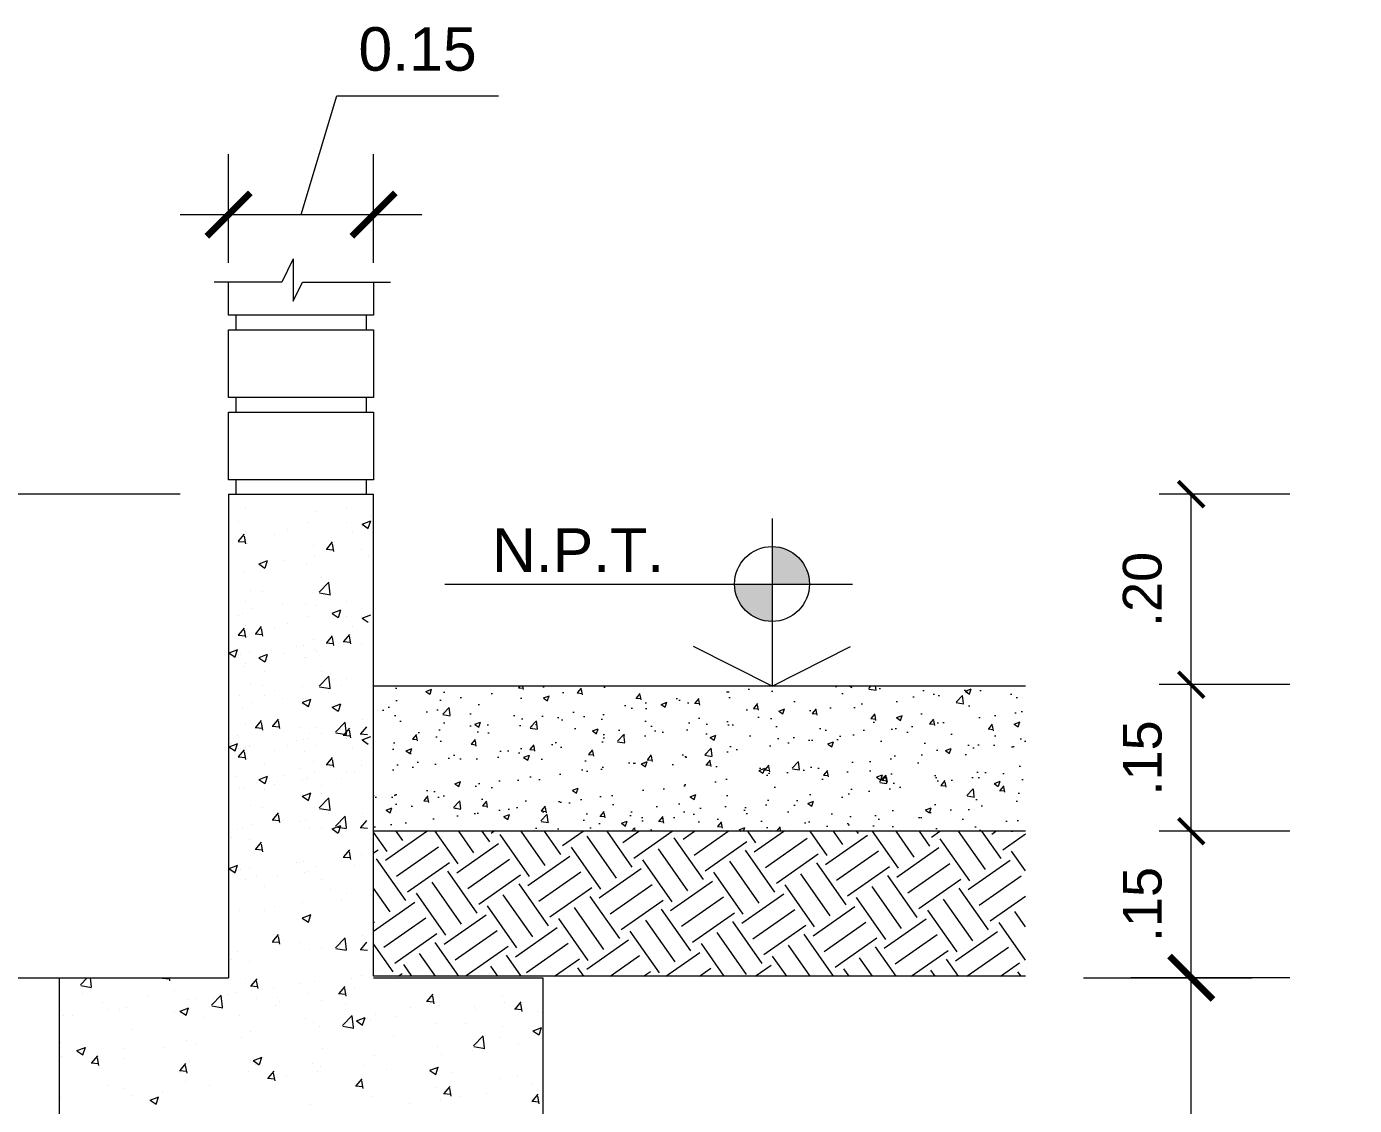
# Model space of a CAD drawing. Header units: millimetres. Extents: x 565 to 912, y 163 to 192.
# Drawn here: x 637.767 to 641.886, y 176.884 to 180.231 of the extents above; entities that cross this region are included whole.
import ezdxf

# ---------------------------------------------------------------- set-up
doc = ezdxf.new("R2010")
doc.units = ezdxf.units.MM
doc.header["$LTSCALE"] = 0.0125
for name, color, linetype, lineweight in [('COTAS', 9, 'Continuous', 9), ('cotas_v', 130, 'Continuous', 20), ('proy', 254, 'Continuous', 0), ('TEXTAFR', 7, 'Continuous', 0)]:
    doc.layers.add(name, color=color, linetype=linetype, lineweight=lineweight)
doc.styles.add('ARIAL', font='arial.ttf')
doc.styles.add('NOMBRE-2', font='arial.ttf')
doc.dimstyles.new('1-25', dxfattribs={"dimtxt": 0.12, "dimasz": 0.08, "dimexe": 0.1, "dimexo": 0.2, "dimgap": 0.09, "dimtad": 1, "dimlfac": 0.333333, "dimzin": 4, "dimdsep": 46, "dimtxsty": 'ARIAL', "dimblk": 'ARCHTICK', "dimcen": 0.07, "dimclrd": 1, "dimclre": 1, "dimclrt": 256, "dimadec": 0, "dimazin": 0, "dimtfac": 1, "dimtix": 1, "dimtmove": 0, "dimatfit": 3, "dimldrblk": 'ARCHTICK', "dimfxl": 0, "dimtolj": 1, "dimtzin": 0, "dimlwd": 0, "dimlwe": 5, "dimarcsym": 0})

# ---------------------------------------------------------------- blocks, each defined once
blk = doc.blocks.new('_ARCHTICK')
at = {"color": 0, "linetype": 'ByBlock', "const_width": 0.15}
blk.add_lwpolyline([(-0.5, -0.5), (0.5, 0.5)], dxfattribs=at)
blk = doc.blocks.new('*D426')
at = {"layer": 'cotas_v', "color": 1, "lineweight": 5, "transparency": 16777216}
for p, q in [((641.6864, 177.7348), (641.2801, 177.7348)), ((641.6864, 177.2801), (641.2801, 177.2801))]:
    blk.add_line(p, q, dxfattribs=at)
at = {"layer": 'cotas_v', "color": 1, "lineweight": 0, "transparency": 16777216}
blk.add_line((641.3801, 177.2801), (641.3801, 177.7348), dxfattribs=at)
at = {"layer": 'Defpoints', "color": 0, "transparency": 16777216}
for p in [(641.3801, 177.7348), (641.8864, 177.7348), (641.8864, 177.2801)]:
    blk.add_point(p, dxfattribs=at)
at = {"layer": 'cotas_v', "color": 1, "lineweight": 0, "transparency": 16777216, "xscale": 0.08, "yscale": 0.08, "zscale": 0.08}
for p, rotation in [((641.3801, 177.7348), 90), ((641.3801, 177.2801), 270)]:
    blk.add_blockref('_ARCHTICK', p, dxfattribs=dict(at, rotation=rotation))
at = {"layer": 'cotas_v', "transparency": 16777216, "insert": (641.2288, 177.5074), "char_height": 0.12, "attachment_point": 5, "rotation": 90, "style": 'ARIAL'}
blk.add_mtext('\\A1;.15', dxfattribs=at)
blk = doc.blocks.new('*D427')
at = {"layer": 'cotas_v', "color": 1, "lineweight": 5, "transparency": 16777216}
for p, q in [((641.6864, 178.1895), (641.2801, 178.1895)), ((641.6864, 177.7348), (641.2801, 177.7348))]:
    blk.add_line(p, q, dxfattribs=at)
at = {"layer": 'cotas_v', "color": 1, "lineweight": 0, "transparency": 16777216}
blk.add_line((641.3801, 177.7348), (641.3801, 178.1895), dxfattribs=at)
at = {"layer": 'Defpoints', "color": 0, "transparency": 16777216}
for p in [(641.3801, 178.1895), (641.8864, 178.1895), (641.8864, 177.7348)]:
    blk.add_point(p, dxfattribs=at)
at = {"layer": 'cotas_v', "color": 1, "lineweight": 0, "transparency": 16777216, "xscale": 0.08, "yscale": 0.08, "zscale": 0.08}
for p, rotation in [((641.3801, 178.1895), 90), ((641.3801, 177.7348), 270)]:
    blk.add_blockref('_ARCHTICK', p, dxfattribs=dict(at, rotation=rotation))
at = {"layer": 'cotas_v', "transparency": 16777216, "insert": (641.2288, 177.9621), "char_height": 0.12, "attachment_point": 5, "rotation": 90, "style": 'ARIAL'}
blk.add_mtext('\\A1;.15', dxfattribs=at)
blk = doc.blocks.new('*D428')
at = {"layer": 'cotas_v', "color": 1, "lineweight": 5, "transparency": 16777216}
for p, q in [((641.6864, 178.7803), (641.2801, 178.7803)), ((641.6864, 178.1895), (641.2801, 178.1895))]:
    blk.add_line(p, q, dxfattribs=at)
at = {"layer": 'cotas_v', "color": 1, "lineweight": 0, "transparency": 16777216}
blk.add_line((641.3801, 178.1895), (641.3801, 178.7803), dxfattribs=at)
at = {"layer": 'Defpoints', "color": 0, "transparency": 16777216}
for p in [(641.3801, 178.7803), (641.8864, 178.7803), (641.8864, 178.1895)]:
    blk.add_point(p, dxfattribs=at)
at = {"layer": 'cotas_v', "color": 1, "lineweight": 0, "transparency": 16777216, "xscale": 0.08, "yscale": 0.08, "zscale": 0.08}
for p, rotation in [((641.3801, 178.7803), 90), ((641.3801, 178.1895), 270)]:
    blk.add_blockref('_ARCHTICK', p, dxfattribs=dict(at, rotation=rotation))
at = {"layer": 'cotas_v', "transparency": 16777216, "insert": (641.2288, 178.4849), "char_height": 0.12, "attachment_point": 5, "rotation": 90, "style": 'ARIAL'}
blk.add_mtext('\\A1;.20', dxfattribs=at)

msp = doc.modelspace()

# ---------------------------------------------------------------- hatches: boundary and pattern name
at = {"layer": 'proy'}
h = msp.add_hatch(dxfattribs=at)
h.set_pattern_fill('AR-CONC', color=256, scale=0.001, style=0)
h.set_pattern_definition([(50, (4.83408, 0.97653), (0.18218467, -0.015939086), [0.01905, -0.20955]), (355, (4.83408, 0.97653), (-0.035242826, 0.191056643), [0.01524, -0.16764]), (100.451, (4.84926, 0.9752), (0.1469425, 0.17511669), [0.01619, -0.17809]), (46.1842, (4.83408, 1.02733), (0.27107904, -0.04204233), [0.028575, -0.314325]), (96.6356, (4.85667, 1.02382), (0.23740423, 0.24742556), [0.024285, -0.267135]), (351.184, (4.83408, 1.02733), (0.2374046, 0.24742512), [0.02286, -0.25146]), (21, (4.85948, 1.01463), (0.15161488, -0.10226552), [0.01905, -0.20955]), (326, (4.85948, 1.01463), (0.06180203, 0.184187966), [0.01524, -0.16764]), (71.4514, (4.87212, 1.0061), (0.21341649, 0.08192286), [0.01619, -0.17809]), (37.5, (4.83408, 0.976525), (0.003088603, 0.084555039), [0, -0.165608, 0, -0.17018, 0, -0.168275]), (7.5, (4.83408, 0.976525), (0.066819663, 0.100180575), [0, -0.097028, 0, -0.161798, 0, -0.064135]), (327.5, (4.77744, 0.976525), (0.135590595, -0.005728744), [0, -0.0635, 0, -0.19812, 0, -0.26289]), (317.5, (4.75204, 0.97653), (0.148129181, 0.02542649), [0, -0.08255, 0, -0.131572, 0, -0.18669])])
h.paths.add_polyline_path([(640.86548, 178.18479), (638.84332, 178.18479), (638.84332, 177.73479), (640.86548, 177.73479)])
h = msp.add_hatch(dxfattribs=at)
h.set_pattern_fill('EARTH', color=256, scale=0.025, angle=35, style=0)
h.set_pattern_definition([(35, (4.83408, 0.97653), (0.038985128, 0.221095646), [0.15875, -0.15875]), (35, (4.79994, 1.02529), (0.038985128, 0.221095646), [0.15875, -0.15875]), (35, (4.76579, 1.07406), (0.038985128, 0.221095646), [0.15875, -0.15875]), (125, (4.77066, 1.1017), (-0.221095646, 0.038985128), [0.15875, -0.15875]), (125, (4.81943, 1.13584), (-0.221095646, 0.038985128), [0.15875, -0.15875]), (125, (4.8682, 1.16998), (-0.221095646, 0.038985128), [0.15875, -0.15875])])
h.paths.add_polyline_path([(640.86548, 177.73479), (638.84332, 177.73479), (638.84332, 177.28479), (640.86548, 177.28479)])
at = {"layer": 'TEXTAFR'}
h = msp.add_hatch(color=8, dxfattribs=at)
h.paths.add_polyline_path([(640.07941, 178.50171), (639.96304, 178.50171, 0.4142136), (640.07941, 178.38533)])
h.paths.add_polyline_path([(640.07941, 178.61808), (640.07941, 178.50171), (640.19578, 178.50171, 0.4142136)])

# ---------------------------------------------------------------- linework, layer by layer
at = {"layer": 'cotas_v', "color": 1, "lineweight": 0}
for p, q in [((638.61832, 179.6477), (638.72899, 180.01663)), ((638.72899, 180.01663), (639.23068, 180.01663)), ((638.39332, 179.49851), (638.39332, 179.8352)), ((638.84332, 179.49851), (638.84332, 179.8352)), ((638.24332, 179.6477), (638.99332, 179.6477)), ((638.24332, 178.78028), (637.40716, 178.78028)), ((641.38009, 174.8801), (641.38009, 177.4301)), ((637.95499, 177.27861), (637.40716, 177.27861)), ((641.04633, 177.2801), (641.56759, 177.2801)), ((641.50375, 177.2801), (641.19259, 177.2801))]:
    msp.add_line(p, q, dxfattribs=at)
at = {"layer": 'cotas_v'}
for p, q in [((638.39332, 178.78028), (638.39332, 178.4801)), ((638.39332, 178.78028), (638.84332, 178.78028)), ((638.84332, 177.28479), (638.84332, 178.78033)), ((638.84332, 178.4801), (638.84332, 178.78033)), ((638.39332, 178.4801), (638.39332, 177.2801)), ((637.86832, 177.2801), (638.39332, 177.2801)), ((637.86832, 177.2801), (637.86832, 175.1801)), ((638.84332, 177.2801), (639.36832, 177.2801)), ((639.36832, 177.2801), (639.36832, 175.1801))]:
    msp.add_line(p, q, dxfattribs=at)
at = {"layer": 'proy'}
for p, q in [((638.5943, 179.51006), (638.55844, 179.43851)), ((638.5943, 179.51006), (638.5943, 179.37864)), ((638.55844, 179.43851), (638.34857, 179.43851)), ((638.39332, 179.33528), (638.39332, 179.43851)), ((638.5943, 179.37864), (638.6224, 179.43851)), ((638.6224, 179.43851), (638.89615, 179.43851)), ((638.84332, 179.43851), (638.84332, 179.33528)), ((638.84332, 179.33528), (638.39332, 179.33528)), ((638.41614, 179.33528), (638.41614, 179.29028)), ((638.82049, 179.33528), (638.82049, 179.29028)), ((638.39332, 179.29028), (638.84332, 179.29028)), ((638.39332, 179.08028), (638.39332, 179.29028)), ((638.39332, 179.29028), (638.84332, 179.29028)), ((638.84332, 179.29028), (638.84332, 179.08028)), ((638.84332, 179.08028), (638.39332, 179.08028)), ((638.41614, 179.08028), (638.41614, 179.03528)), ((638.82049, 179.08028), (638.82049, 179.03528)), ((638.39332, 179.03528), (638.84332, 179.03528)), ((638.39332, 178.82528), (638.39332, 179.03528)), ((638.84332, 179.03528), (638.84332, 178.82528)), ((638.84332, 178.82528), (638.39332, 178.82528)), ((638.41614, 178.82528), (638.41614, 178.78028)), ((638.82049, 178.82528), (638.82049, 178.78028)), ((638.44605, 178.73762), (638.44605, 178.73762)), ((638.66501, 178.72617), (638.66501, 178.72617)), ((638.76038, 178.73873), (638.76038, 178.73873)), ((638.83246, 178.71565), (638.83246, 178.71565)), ((638.42438, 178.69449), (638.42438, 178.69449)), ((638.64001, 178.69125), (638.64001, 178.69125)), ((638.75954, 178.69211), (638.75954, 178.69211)), ((638.80753, 178.68686), (638.82649, 178.67407)), ((638.80797, 178.68728), (638.83465, 178.69752)), ((638.82671, 178.67445), (638.83444, 178.69747)), ((638.42283, 178.63403), (638.4456, 178.63203)), ((638.4247, 178.63418), (638.44307, 178.65607)), ((638.44707, 178.62632), (638.44267, 178.6502)), ((638.44439, 178.66443), (638.44439, 178.66443)), ((638.53734, 178.65397), (638.53734, 178.65397)), ((638.57527, 178.67095), (638.57527, 178.67095)), ((638.77866, 178.66236), (638.77866, 178.66236)), ((638.45222, 178.62837), (638.45222, 178.62837)), ((638.65561, 178.61978), (638.65561, 178.61978)), ((638.69611, 178.61012), (638.71888, 178.60813)), ((638.69798, 178.61027), (638.71635, 178.63216)), ((638.72035, 178.60241), (638.71594, 178.62629)), ((638.80445, 178.60745), (638.80445, 178.60745)), ((638.48741, 178.56397), (638.50636, 178.55119)), ((638.48785, 178.5644), (638.51452, 178.57464)), ((638.50659, 178.55156), (638.51431, 178.57459)), ((638.56478, 178.5759), (638.56478, 178.5759)), ((638.63538, 178.56442), (638.63538, 178.56442)), ((638.66016, 178.58845), (638.66016, 178.58845)), ((638.82782, 178.58881), (638.82782, 178.58881)), ((638.43976, 178.5376), (638.43976, 178.5376)), ((638.68285, 178.52063), (638.68285, 178.52063)), ((638.46066, 178.48249), (638.46066, 178.48249)), ((638.49947, 178.47729), (638.49947, 178.47729)), ((638.6746, 178.47619), (638.70427, 178.50712)), ((638.67534, 178.4739), (638.70923, 178.46864)), ((638.70286, 178.46869), (638.70286, 178.46869)), ((638.70871, 178.47025), (638.7045, 178.50643)), ((638.44605, 178.44658), (638.44605, 178.44658)), ((638.55993, 178.43818), (638.55993, 178.43818)), ((638.63074, 178.43759), (638.63074, 178.43759)), ((638.66501, 178.43512), (638.66501, 178.43512)), ((638.70422, 178.45718), (638.70422, 178.45718)), ((638.76038, 178.44768), (638.76038, 178.44768)), ((638.42438, 178.40345), (638.42438, 178.40345)), ((638.43513, 178.41076), (638.43513, 178.41076)), ((638.46455, 178.42563), (638.46455, 178.42563)), ((638.64001, 178.40021), (638.64001, 178.40021)), ((638.71483, 178.41058), (638.73378, 178.39779)), ((638.71527, 178.411), (638.74194, 178.42124)), ((638.73401, 178.39817), (638.74174, 178.42119)), ((638.75954, 178.40106), (638.75954, 178.40106)), ((638.80753, 178.39581), (638.82649, 178.38303)), ((638.80797, 178.39624), (638.83465, 178.40648)), ((638.4247, 178.34313), (638.44307, 178.36502)), ((638.44707, 178.33528), (638.44267, 178.35916)), ((638.44439, 178.37338), (638.44439, 178.37338)), ((638.47569, 178.34744), (638.49847, 178.34545)), ((638.47757, 178.34759), (638.49593, 178.36948)), ((638.49994, 178.33974), (638.49553, 178.36362)), ((638.53734, 178.36292), (638.53734, 178.36292)), ((638.57527, 178.37991), (638.57527, 178.37991)), ((638.75084, 178.32368), (638.76921, 178.34557)), ((638.77866, 178.37132), (638.77866, 178.37132)), ((638.42283, 178.34298), (638.4456, 178.34099)), ((638.45222, 178.33732), (638.45222, 178.33732)), ((638.60399, 178.30691), (638.60399, 178.30691)), ((638.62611, 178.31076), (638.62611, 178.31076)), ((638.65561, 178.32873), (638.65561, 178.32873)), ((638.69611, 178.31907), (638.71888, 178.31708)), ((638.69798, 178.31922), (638.71635, 178.34111)), ((638.72035, 178.31137), (638.71594, 178.33525)), ((638.74897, 178.32353), (638.77174, 178.32154)), ((638.77321, 178.31583), (638.76881, 178.33971)), ((638.80445, 178.31641), (638.80445, 178.31641)), ((638.39471, 178.28769), (638.41366, 178.27491)), ((638.39514, 178.28812), (638.42182, 178.29836)), ((638.41389, 178.27528), (638.42161, 178.29831)), ((638.42528, 178.2826), (638.42528, 178.2826)), ((638.43049, 178.28393), (638.43049, 178.28393)), ((638.4597, 178.28791), (638.4597, 178.28791)), ((638.48741, 178.27293), (638.50636, 178.26015)), ((638.48785, 178.27335), (638.51452, 178.28359)), ((638.50659, 178.26052), (638.51431, 178.28354)), ((638.56478, 178.28485), (638.56478, 178.28485)), ((638.62867, 178.274), (638.62867, 178.274)), ((638.63538, 178.27338), (638.63538, 178.27338)), ((638.66016, 178.29741), (638.66016, 178.29741)), ((638.66712, 178.29331), (638.66712, 178.29331)), ((638.43976, 178.24655), (638.43976, 178.24655)), ((638.44493, 178.25517), (638.44493, 178.25517)), ((638.50561, 178.23142), (638.50561, 178.23142)), ((638.68285, 178.22959), (638.68285, 178.22959)), ((638.709, 178.22283), (638.709, 178.22283)), ((638.46066, 178.19145), (638.46066, 178.19145)), ((638.49947, 178.18624), (638.49947, 178.18624)), ((638.62148, 178.18392), (638.62148, 178.18392)), ((638.6746, 178.18515), (638.70427, 178.21607)), ((638.67534, 178.18285), (638.70923, 178.17759)), ((638.70871, 178.1792), (638.7045, 178.21538)), ((638.74438, 178.18832), (638.74438, 178.18832)), ((638.75841, 178.20965), (638.75841, 178.20965)), ((640.86548, 178.18479), (638.84332, 178.18479)), ((638.42586, 178.1571), (638.42586, 178.1571)), ((638.50376, 178.15664), (638.50376, 178.15664)), ((638.53622, 178.17151), (638.53622, 178.17151)), ((638.55993, 178.14714), (638.55993, 178.14714)), ((638.62257, 178.13472), (638.64924, 178.14496)), ((638.63074, 178.14654), (638.63074, 178.14654)), ((638.64131, 178.12188), (638.64903, 178.14491)), ((638.70286, 178.17765), (638.70286, 178.17765)), ((638.70422, 178.16614), (638.70422, 178.16614)), ((638.43513, 178.11972), (638.43513, 178.11972)), ((638.46455, 178.13458), (638.46455, 178.13458)), ((638.62213, 178.13429), (638.64108, 178.12151)), ((638.71483, 178.11953), (638.73378, 178.10675)), ((638.71527, 178.11995), (638.74194, 178.1302)), ((638.73401, 178.10712), (638.74174, 178.13014)), ((638.44605, 178.06892), (638.44605, 178.06892)), ((638.47569, 178.0564), (638.49847, 178.0544)), ((638.47757, 178.05655), (638.49593, 178.07844)), ((638.49994, 178.04869), (638.49553, 178.07257)), ((638.52856, 178.06086), (638.55133, 178.05887)), ((638.53043, 178.06101), (638.5488, 178.0829)), ((638.5528, 178.05315), (638.54839, 178.07703)), ((638.55287, 178.08034), (638.55287, 178.08034)), ((638.61685, 178.05709), (638.61685, 178.05709)), ((638.66501, 178.05746), (638.66501, 178.05746)), ((638.72511, 178.04199), (638.75479, 178.07292)), ((638.75922, 178.03604), (638.75501, 178.07223)), ((638.75625, 178.07174), (638.75625, 178.07174)), ((638.76038, 178.07002), (638.76038, 178.07002)), ((638.80371, 178.0371), (638.82208, 178.05899)), ((638.80929, 178.08148), (638.80929, 178.08148)), ((638.42123, 178.03027), (638.42123, 178.03027)), ((638.42438, 178.02578), (638.42438, 178.02578)), ((638.60399, 178.01587), (638.60399, 178.01587)), ((638.62611, 178.01971), (638.62611, 178.01971)), ((638.64001, 178.02255), (638.64001, 178.02255)), ((638.64415, 178.03805), (638.64415, 178.03805)), ((638.68173, 178.03818), (638.68173, 178.03818)), ((638.72585, 178.03969), (638.75974, 178.03444)), ((638.73953, 178.0506), (638.73953, 178.0506)), ((638.74897, 178.03249), (638.77174, 178.0305)), ((638.75084, 178.03264), (638.76921, 178.05453)), ((638.75954, 178.0234), (638.75954, 178.0234)), ((638.77321, 178.02478), (638.76881, 178.04866)), ((638.80183, 178.03695), (638.82461, 178.03496)), ((638.80753, 178.01815), (638.82649, 178.00537)), ((638.80797, 178.01858), (638.83465, 178.02882)), ((638.39471, 177.99665), (638.41366, 177.98386)), ((638.39514, 177.99707), (638.42182, 178.00731)), ((638.40353, 178.00637), (638.40353, 178.00637)), ((638.41389, 177.98424), (638.42161, 178.00726)), ((638.4247, 177.96547), (638.44307, 177.98736)), ((638.42528, 177.99155), (638.42528, 177.99155)), ((638.43049, 177.99289), (638.43049, 177.99289)), ((638.44707, 177.95761), (638.44267, 177.9815)), ((638.44439, 177.99572), (638.44439, 177.99572)), ((638.45953, 178.00004), (638.45953, 178.00004)), ((638.4597, 177.99687), (638.4597, 177.99687)), ((638.53734, 177.98526), (638.53734, 177.98526)), ((638.57527, 178.00225), (638.57527, 178.00225)), ((638.62867, 177.98296), (638.62867, 177.98296)), ((638.66712, 178.00226), (638.66712, 178.00226)), ((638.77866, 177.99365), (638.77866, 177.99365)), ((638.42283, 177.96532), (638.4456, 177.96333)), ((638.44493, 177.96412), (638.44493, 177.96412)), ((638.45222, 177.95966), (638.45222, 177.95966)), ((638.50561, 177.94037), (638.50561, 177.94037)), ((638.65561, 177.95107), (638.65561, 177.95107)), ((638.69611, 177.94141), (638.71888, 177.93942)), ((638.69798, 177.94156), (638.71635, 177.96345)), ((638.72035, 177.9337), (638.71594, 177.95759)), ((638.80445, 177.93875), (638.80445, 177.93875)), ((638.80466, 177.95465), (638.80466, 177.95465)), ((638.41659, 177.90343), (638.41659, 177.90343)), ((638.48741, 177.89527), (638.50636, 177.88248)), ((638.48785, 177.89569), (638.51452, 177.90593)), ((638.50659, 177.88286), (638.51431, 177.90588)), ((638.56478, 177.90719), (638.56478, 177.90719)), ((638.61221, 177.93026), (638.61221, 177.93026)), ((638.62148, 177.89288), (638.62148, 177.89288)), ((638.63538, 177.89572), (638.63538, 177.89572)), ((638.6393, 177.90033), (638.6393, 177.90033)), ((638.66016, 177.91975), (638.66016, 177.91975)), ((638.709, 177.93178), (638.709, 177.93178)), ((638.74438, 177.89727), (638.74438, 177.89727)), ((638.75841, 177.91861), (638.75841, 177.91861)), ((638.7836, 177.91933), (638.7836, 177.91933)), ((638.42586, 177.86605), (638.42586, 177.86605)), ((638.43976, 177.86889), (638.43976, 177.86889)), ((638.47867, 177.88565), (638.47867, 177.88565)), ((638.50376, 177.86559), (638.50376, 177.86559)), ((638.53622, 177.88047), (638.53622, 177.88047)), ((638.54393, 177.88778), (638.54393, 177.88778)), ((638.62257, 177.84367), (638.64924, 177.85391)), ((638.64131, 177.83084), (638.64903, 177.85386)), ((638.68206, 177.87705), (638.68206, 177.87705)), ((638.68285, 177.85193), (638.68285, 177.85193)), ((638.46066, 177.81379), (638.46066, 177.81379)), ((638.49947, 177.80858), (638.49947, 177.80858)), ((638.62213, 177.84325), (638.64108, 177.83047)), ((638.6746, 177.80748), (638.70427, 177.83841)), ((638.70871, 177.80154), (638.7045, 177.83772)), ((638.52856, 177.76981), (638.55133, 177.76782)), ((638.53043, 177.76996), (638.5488, 177.79185)), ((638.5528, 177.76211), (638.54839, 177.78599)), ((638.55287, 177.78929), (638.55287, 177.78929)), ((638.55993, 177.76948), (638.55993, 177.76948)), ((638.63074, 177.76888), (638.63074, 177.76888)), ((638.67534, 177.80519), (638.70923, 177.79993)), ((638.70286, 177.79999), (638.70286, 177.79999)), ((638.70422, 177.78847), (638.70422, 177.78847)), ((638.72511, 177.75094), (638.75479, 177.78187)), ((638.75922, 177.745), (638.75501, 177.78118)), ((638.75625, 177.7807), (638.75625, 177.7807)), ((638.80371, 177.74605), (638.82208, 177.76794)), ((638.80929, 177.79044), (638.80929, 177.79044)), ((638.42123, 177.73922), (638.42123, 177.73922)), ((638.43513, 177.74206), (638.43513, 177.74206)), ((638.46455, 177.75692), (638.46455, 177.75692)), ((638.61685, 177.76605), (638.61685, 177.76605)), ((638.64415, 177.747), (638.64415, 177.747)), ((638.68173, 177.74713), (638.68173, 177.74713)), ((638.71483, 177.74187), (638.73378, 177.72909)), ((638.71527, 177.74229), (638.74194, 177.75253)), ((638.72585, 177.74865), (638.75974, 177.74339)), ((638.73401, 177.72946), (638.74174, 177.75248)), ((638.73953, 177.75956), (638.73953, 177.75956)), ((638.80183, 177.7459), (638.82461, 177.74391)), ((640.86548, 177.73479), (638.84332, 177.73479)), ((638.40353, 177.71532), (638.40353, 177.71532)), ((638.45953, 177.70899), (638.45953, 177.70899)), ((638.47757, 177.67889), (638.49593, 177.70078)), ((638.49994, 177.67103), (638.49553, 177.69491)), ((638.47569, 177.67874), (638.49847, 177.67674)), ((638.74897, 177.65483), (638.77174, 177.65283)), ((638.75084, 177.65498), (638.76921, 177.67687)), ((638.77321, 177.64712), (638.76881, 177.671)), ((638.80466, 177.66361), (638.80466, 177.66361)), ((638.39471, 177.61899), (638.41366, 177.6062)), ((638.39514, 177.61941), (638.42182, 177.62965)), ((638.41389, 177.60658), (638.42161, 177.6296)), ((638.41659, 177.61239), (638.41659, 177.61239)), ((638.42528, 177.61389), (638.42528, 177.61389)), ((638.43049, 177.61522), (638.43049, 177.61522)), ((638.4597, 177.61921), (638.4597, 177.61921)), ((638.60399, 177.6382), (638.60399, 177.6382)), ((638.61221, 177.63921), (638.61221, 177.63921)), ((638.62611, 177.64205), (638.62611, 177.64205)), ((638.62867, 177.6053), (638.62867, 177.6053)), ((638.6393, 177.60929), (638.6393, 177.60929)), ((638.66712, 177.6246), (638.66712, 177.6246)), ((638.7836, 177.62828), (638.7836, 177.62828)), ((638.44493, 177.58646), (638.44493, 177.58646)), ((638.47867, 177.5946), (638.47867, 177.5946)), ((638.50561, 177.56271), (638.50561, 177.56271)), ((638.54393, 177.59673), (638.54393, 177.59673)), ((638.68206, 177.58601), (638.68206, 177.58601)), ((638.709, 177.55412), (638.709, 177.55412)), ((638.75841, 177.54094), (638.75841, 177.54094)), ((638.42586, 177.48839), (638.42586, 177.48839)), ((638.50376, 177.48793), (638.50376, 177.48793)), ((638.53622, 177.5028), (638.53622, 177.5028)), ((638.62148, 177.51522), (638.62148, 177.51522)), ((638.74438, 177.51961), (638.74438, 177.51961)), ((638.62213, 177.46559), (638.64108, 177.4528)), ((638.62257, 177.46601), (638.64924, 177.47625)), ((638.64131, 177.45318), (638.64903, 177.4762)), ((638.53043, 177.3923), (638.5488, 177.41419)), ((638.5528, 177.38444), (638.54839, 177.40833)), ((638.55287, 177.41163), (638.55287, 177.41163)), ((638.72511, 177.37328), (638.75479, 177.40421)), ((638.75922, 177.36734), (638.75501, 177.40352)), ((638.75625, 177.40304), (638.75625, 177.40304)), ((638.80929, 177.41278), (638.80929, 177.41278)), ((638.42123, 177.36156), (638.42123, 177.36156)), ((638.52856, 177.39215), (638.55133, 177.39016)), ((638.61685, 177.38838), (638.61685, 177.38838)), ((638.64415, 177.36934), (638.64415, 177.36934)), ((638.68173, 177.36947), (638.68173, 177.36947)), ((638.72585, 177.37099), (638.75974, 177.36573)), ((638.73953, 177.3819), (638.73953, 177.3819)), ((638.80183, 177.36824), (638.82461, 177.36625)), ((638.80371, 177.36839), (638.82208, 177.39028)), ((638.40353, 177.33766), (638.40353, 177.33766)), ((638.45953, 177.33133), (638.45953, 177.33133)), ((637.93396, 177.25797), (637.95519, 177.2801)), ((637.96806, 177.25216), (637.96482, 177.2801)), ((638.18787, 177.27917), (638.21064, 177.27718)), ((638.19005, 177.27925), (638.19076, 177.2801)), ((638.21159, 177.27111), (638.20993, 177.2801)), ((638.4474, 177.27879), (638.4474, 177.27879)), ((638.46333, 177.25534), (638.4817, 177.27723)), ((638.77486, 177.27813), (638.77486, 177.27813)), ((638.80466, 177.28594), (638.80466, 177.28594)), ((640.86548, 177.28479), (638.84332, 177.28479)), ((637.93463, 177.25572), (637.96851, 177.25047)), ((637.94116, 177.23195), (637.94116, 177.23195)), ((638.22521, 177.24065), (638.22521, 177.24065)), ((638.41659, 177.23473), (638.41659, 177.23473)), ((638.46115, 177.25526), (638.48392, 177.25327)), ((638.46591, 177.24186), (638.46591, 177.24186)), ((638.48486, 177.2472), (638.48046, 177.27108)), ((638.53424, 177.24645), (638.53424, 177.24645)), ((638.61221, 177.26155), (638.61221, 177.26155)), ((638.66153, 177.26869), (638.66153, 177.26869)), ((638.7366, 177.23143), (638.75497, 177.25332)), ((638.75814, 177.22328), (638.75373, 177.24717)), ((638.76089, 177.23328), (638.76089, 177.23328)), ((638.7836, 177.25062), (638.7836, 177.25062)), ((638.00302, 177.20251), (638.00302, 177.20251)), ((638.14455, 177.22335), (638.14455, 177.22335)), ((638.26803, 177.21329), (638.26803, 177.21329)), ((638.29456, 177.2149), (638.29456, 177.2149)), ((638.34058, 177.19491), (638.37026, 177.22584)), ((638.34124, 177.19266), (638.37513, 177.1874)), ((638.34793, 177.21476), (638.34793, 177.21476)), ((638.37468, 177.1891), (638.37047, 177.22528)), ((638.38994, 177.22746), (638.38994, 177.22746)), ((638.47867, 177.21694), (638.47867, 177.21694)), ((638.5387, 177.19514), (638.5387, 177.19514)), ((638.54393, 177.21907), (638.54393, 177.21907)), ((638.55132, 177.20617), (638.55132, 177.20617)), ((638.6393, 177.23163), (638.6393, 177.23163)), ((638.68206, 177.20835), (638.68206, 177.20835)), ((638.73442, 177.23135), (638.75719, 177.22936)), ((638.7547, 177.19758), (638.7547, 177.19758)), ((639.0077, 177.20745), (639.03047, 177.20545)), ((639.00988, 177.20752), (639.02825, 177.22941)), ((639.03141, 177.19937), (639.02701, 177.22326)), ((639.04723, 177.19481), (639.04723, 177.19481)), ((639.15493, 177.19109), (639.15493, 177.19109)), ((639.24285, 177.22164), (639.24285, 177.22164)), ((639.25031, 177.20365), (639.25031, 177.20365)), ((639.28316, 177.18361), (639.30153, 177.2055)), ((639.30469, 177.17546), (639.30028, 177.19935)), ((637.87996, 177.16208), (637.87996, 177.16208)), ((637.90965, 177.16422), (637.90965, 177.16422)), ((638.02149, 177.18077), (638.02149, 177.18077)), ((638.05394, 177.18322), (638.05394, 177.18322)), ((638.07558, 177.1889), (638.07558, 177.1889)), ((638.22488, 177.17218), (638.22488, 177.17218)), ((638.24239, 177.17672), (638.26134, 177.16394)), ((638.24307, 177.17696), (638.26975, 177.1872)), ((638.26151, 177.16435), (638.26923, 177.18737)), ((638.3165, 177.157), (638.3165, 177.157)), ((638.42826, 177.16358), (638.42826, 177.16358)), ((638.63165, 177.15499), (638.63165, 177.15499)), ((638.7472, 177.13185), (638.77688, 177.16277)), ((638.7813, 177.12604), (638.77709, 177.16222)), ((638.79062, 177.14645), (638.8173, 177.15669)), ((638.80905, 177.13384), (638.81678, 177.15686)), ((638.84935, 177.16625), (638.84935, 177.16625)), ((638.91431, 177.15942), (638.91431, 177.15942)), ((638.95809, 177.18898), (638.95809, 177.18898)), ((639.16147, 177.18039), (639.16147, 177.18039)), ((639.28097, 177.18354), (639.30375, 177.18155)), ((639.35079, 177.17622), (639.35079, 177.17622)), ((639.36486, 177.1718), (639.36486, 177.1718)), ((638.09431, 177.11886), (638.09431, 177.11886)), ((638.46128, 177.11503), (638.46128, 177.11503)), ((638.6569, 177.14185), (638.6569, 177.14185)), ((638.67463, 177.12786), (638.67463, 177.12786)), ((638.74786, 177.12959), (638.78175, 177.12434)), ((638.77001, 177.14042), (638.77001, 177.14042)), ((638.78994, 177.14621), (638.80889, 177.13343)), ((638.83504, 177.1464), (638.83504, 177.1464)), ((639.03842, 177.1378), (639.03842, 177.1378)), ((639.12859, 177.13808), (639.12859, 177.13808)), ((639.24181, 177.12921), (639.24181, 177.12921)), ((639.33749, 177.1157), (639.35644, 177.10291)), ((639.33817, 177.11593), (639.36484, 177.12617)), ((639.3566, 177.10332), (639.36433, 177.12635)), ((637.87212, 177.08072), (637.87212, 177.08072)), ((638.26339, 177.08646), (638.26339, 177.08646)), ((638.28971, 177.07719), (638.28971, 177.07719)), ((638.43401, 177.09618), (638.43401, 177.09618)), ((638.9064, 177.09994), (638.9064, 177.09994)), ((639.0426, 177.06798), (639.0426, 177.06798)), ((639.15382, 177.06878), (639.18349, 177.09971)), ((639.18792, 177.06297), (639.18371, 177.09916)), ((639.23822, 177.09481), (639.23822, 177.09481)), ((639.29438, 177.07238), (639.29438, 177.07238)), ((637.87533, 177.03524), (637.87533, 177.03524)), ((637.92227, 177.05384), (637.94122, 177.04106)), ((637.92295, 177.05408), (637.94962, 177.06432)), ((637.94138, 177.04146), (637.94911, 177.06449)), ((637.95371, 177.03295), (637.95371, 177.03295)), ((637.96964, 177.01657), (637.98801, 177.03846)), ((637.99117, 177.00843), (637.98677, 177.03231)), ((638.06875, 177.02969), (638.06875, 177.02969)), ((638.07095, 177.06207), (638.07095, 177.06207)), ((638.19433, 177.06463), (638.19433, 177.06463)), ((638.47049, 177.02356), (638.49717, 177.0338)), ((638.48893, 177.01095), (638.49665, 177.03397)), ((638.68421, 177.0618), (638.68421, 177.0618)), ((638.84471, 177.03941), (638.84471, 177.03941)), ((639.0547, 177.04082), (639.0547, 177.04082)), ((639.15008, 177.05338), (639.15008, 177.05338)), ((639.15448, 177.06653), (639.18837, 177.06127)), ((637.96746, 177.0165), (637.99023, 177.0145)), ((638.23982, 176.98552), (638.23982, 176.98552)), ((638.24073, 176.99259), (638.26351, 176.99059)), ((638.24292, 176.99266), (638.26128, 177.01455)), ((638.26445, 176.98452), (638.26004, 177.0084)), ((638.27213, 177.0211), (638.27213, 177.0211)), ((638.45665, 176.9882), (638.45665, 176.9882)), ((638.46201, 177.02366), (638.46201, 177.02366)), ((638.46981, 177.02332), (638.48877, 177.01054)), ((638.47552, 177.0125), (638.47552, 177.0125)), ((638.51619, 176.96876), (638.53456, 176.99065)), ((638.53772, 176.96061), (638.53332, 176.98449)), ((638.65227, 177.01502), (638.65227, 177.01502)), ((638.66978, 176.99015), (638.66978, 176.99015)), ((638.6789, 177.00391), (638.6789, 177.00391)), ((638.81408, 177.00914), (638.81408, 177.00914)), ((638.88229, 176.99532), (638.88229, 176.99532)), ((639.01736, 176.99281), (639.03631, 176.98003)), ((639.01804, 176.99305), (639.04472, 177.00329)), ((639.03648, 176.98044), (639.0442, 177.00346)), ((639.08567, 176.98672), (639.08567, 176.98672)), ((638.01762, 176.94739), (638.01762, 176.94739)), ((638.25876, 176.95963), (638.25876, 176.95963)), ((638.33378, 176.94591), (638.33378, 176.94591)), ((638.51401, 176.96868), (638.53678, 176.96669)), ((638.5744, 176.97759), (638.5744, 176.97759)), ((638.78729, 176.94477), (638.81006, 176.94278)), ((638.78947, 176.94485), (638.80784, 176.96674)), ((638.811, 176.9367), (638.80659, 176.96058)), ((639.23359, 176.96797), (639.23359, 176.96797)), ((639.28906, 176.97813), (639.28906, 176.97813)), ((639.33506, 176.9489), (639.33506, 176.9489)), ((637.8707, 176.90841), (637.8707, 176.90841)), ((638.06632, 176.93524), (638.06632, 176.93524)), ((638.0941, 176.91436), (638.0941, 176.91436)), ((638.15037, 176.90068), (638.17705, 176.91092)), ((638.1688, 176.88807), (638.17653, 176.91109)), ((638.18948, 176.92692), (638.18948, 176.92692)), ((638.84008, 176.91258), (638.84008, 176.91258)), ((639.03797, 176.94115), (639.03797, 176.94115)), ((639.04985, 176.90311), (639.04985, 176.90311)), ((639.06056, 176.92086), (639.08333, 176.91887)), ((639.06275, 176.92094), (639.08111, 176.94283)), ((639.08428, 176.91279), (639.07987, 176.93667)), ((639.11286, 176.91076), (639.11286, 176.91076)), ((639.19415, 176.92211), (639.19415, 176.92211)), ((639.33602, 176.89703), (639.35439, 176.91892)), ((639.35755, 176.88888), (639.35315, 176.91276)), ((638.14969, 176.90044), (638.16864, 176.88766)), ((638.64763, 176.88819), (638.64763, 176.88819)), ((638.95447, 176.89055), (638.95447, 176.89055)), ((639.33384, 176.89695), (639.35661, 176.89496))]:
    msp.add_line(p, q, dxfattribs=at)
at = {"layer": 'TEXTAFR', "color": 8}
for p, q in [((640.07941, 178.70506), (640.07941, 178.18479)), ((639.06421, 178.50171), (640.3296, 178.50171)), ((640.07941, 178.18479), (639.83636, 178.30774)), ((640.07941, 178.18479), (640.32246, 178.30774))]:
    msp.add_line(p, q, dxfattribs=at)
msp.add_circle((640.07941, 178.50171), 0.11637, dxfattribs=at)

# ---------------------------------------------------------------- block references
at = {"layer": 'cotas_v', "color": 1, "lineweight": 0, "xscale": 0.135, "yscale": 0.135, "zscale": 0.135}
for p, rotation in [((638.39332, 179.6477), 180), ((641.38009, 177.2801), 270), ((641.38009, 177.2801), 90)]:
    msp.add_blockref('_ARCHTICK', p, dxfattribs=dict(at, rotation=rotation))
msp.add_blockref('_ARCHTICK', (638.84332, 179.6477), dxfattribs=at)

# ---------------------------------------------------------------- texts
at = {"layer": 'COTAS', "color": 8, "style": 'NOMBRE-2'}
msp.add_text('N.P.T.', height=0.135, dxfattribs=at).set_placement((639.21045, 178.53945))
at = {"layer": 'cotas_v', "insert": (638.97983, 180.16056), "char_height": 0.135, "attachment_point": 5, "style": 'NOMBRE-2'}
msp.add_mtext('\\A1;0.15', dxfattribs=at)

# ---------------------------------------------------------------- dimensions: what is measured, and where the dimension line sits
at = {"layer": 'cotas_v'}
for base, p1, p2, picture, middle in [((641.38009, 178.78033), (641.88642, 178.18948), (641.88642, 178.78033), '*D428', (641.22882, 178.48491)), ((641.38009, 178.18948), (641.88642, 177.73479), (641.88642, 178.18948), '*D427', (641.22882, 177.96214)), ((641.38009, 177.73479), (641.88642, 177.2801), (641.88642, 177.73479), '*D426', (641.22882, 177.50744))]:
    dim = msp.add_linear_dim(base=base, p1=p1, p2=p2, angle=90, dimstyle='1-25', dxfattribs=at)
    dim.commit()
    dim.dimension.update_dxf_attribs({"geometry": picture, "text_midpoint": middle})

doc.saveas('drawing.dxf')
